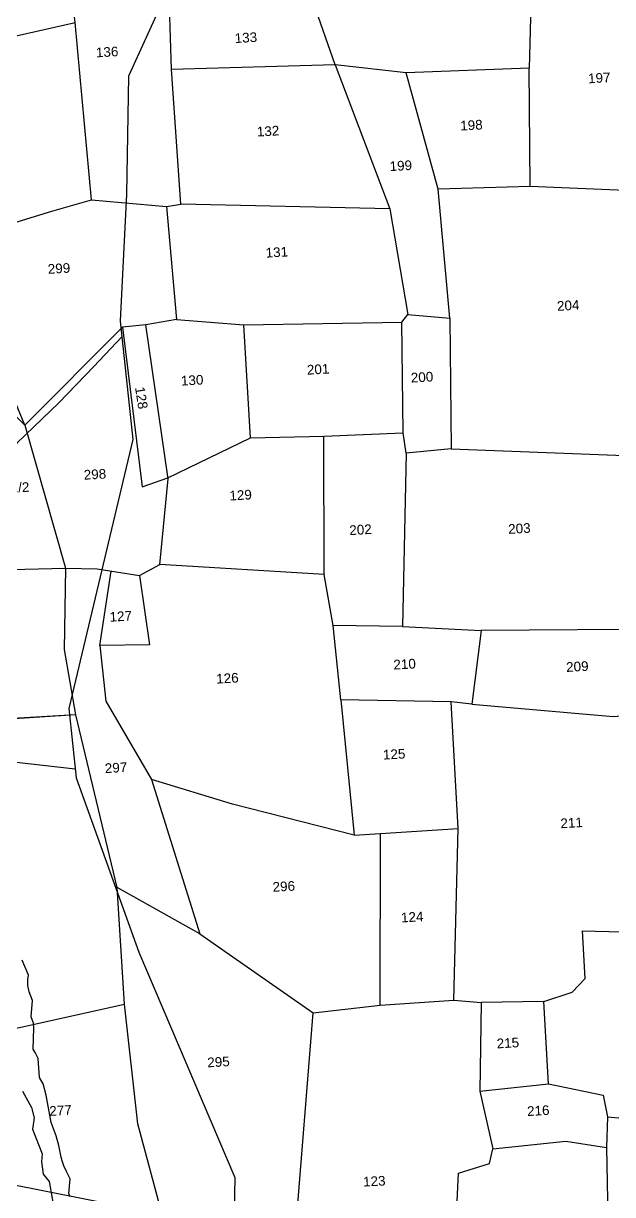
# Model space of a CAD drawing. Header units: inches. Extents: x 304037 to 460575, y 1453943 to 1639883.
# Drawn here: x 330799 to 331422, y 1606484 to 1607721 of the extents above; entities that cross this region are included whole.
import ezdxf

# ---------------------------------------------------------------- set-up
doc = ezdxf.new("R2010")
doc.units = ezdxf.units.IN
doc.header["$MEASUREMENT"] = 0
doc.linetypes.add('ACAD_ISO02W100', pattern=[15, 12, -3])
doc.linetypes.add('ACAD_ISO07W100', pattern=[3, 0, -3])
for name, color, linetype in [('CARTTRACK', 30, 'ACAD_ISO02W100'), ('NALA', 4, 'Continuous'), ('SURVEY_BND', 7, 'Continuous'), ('SURVEY_NO', 7, 'Continuous')]:
    doc.layers.add(name, color=color, linetype=linetype)
doc.layers.add('FOOTPATH', color=150, linetype='ACAD_ISO07W100', lineweight=30)
doc.styles.get("Standard").update_dxf_attribs({"font": 'arial.ttf'})

# ---------------------------------------------------------------- blocks, each defined once
blk = doc.blocks.new('NUKANAPALLE')
at = {"layer": 'CARTTRACK', "linetype": 'ByBlock'}
for points in [[(185.33, 213.78), (133.74, 199.3), (130.26, 196.72), (129.59, 185.24), (120.82, 175.45), (119.98, 145.74), (92.45, 139.28), (77.16, 110.09), (74.92, 79.62), (71.4, 46.82), (72.99, 16.03), (52.5, -52.63), (53.42, -70.68), (67.15, -116.72), (88.69, -176.42), (86.35, -207.68), (88.46, -236.08), (92.66, -244.89), (101.12, -251.74), (106.12, -262.69), (109.27, -267.71), (99.03, -293.36), (91.29, -307.64)], [(-23.74, -111.05), (-30.49, -79.73), (-25.34, -66.11), (-1.14, -58.77), (32.82, -64.9), (53.3, -68.39)]]:
    blk.add_lwpolyline(points, dxfattribs=at)
at = {"layer": 'FOOTPATH', "linetype": 'ByBlock'}
blk.add_lwpolyline([(71.61, 42.73), (63.96, 35.5), (54.33, 26.57), (42.94, 16.74), (38.23, 7.72), (29.95, 1.57), (24.61, -0.32), (13.93, -0.87), (3.3, -0.8), (-0.38, -0.59), (-7.35, -0.54), (-15.96, -0.4), (-19.65, -0.31), (-21.65, -3), (-25.18, -5), (-29.19, -5.55), (-37.17, -6.33), (-42.34, -9.32), (-49.53, -10.4), (-54.12, -10.47), (-80.02, -16.38), (-86.39, -19.23), (-99.82, -26.78)], dxfattribs=at)
at = {"layer": 'NALA', "linetype": 'ByBlock'}
for points in [[(35.02, -151.02), (37.04, -155.32), (37.59, -158.09), (37.04, -161.02), (39.17, -167.5), (38.88, -169.6), (39.11, -172.76), (40.56, -174.77), (41.48, -182.21)], [(45.89, -179.06), (45.52, -178.25), (46.08, -174.41), (45.17, -172.46), (44.6, -170.89), (44.2, -169.62), (44.06, -168.64), (43.59, -165.56), (43.01, -163.02), (41.97, -159.52), (41.03, -152.42), (40.46, -149.37), (39.54, -147.69), (39.49, -142.76), (38.78, -141.2), (38.32, -140.27), (38.82, -134.88), (38.82, -133.53), (38.27, -131.89), (38.86, -127.67), (38.11, -125.4), (37.89, -123.76), (37.98, -122.2), (38.23, -121.11), (36.8, -117.14)]]:
    blk.add_lwpolyline(points, dxfattribs=at)
at = {"layer": 'SURVEY_BND', "linetype": 'ByBlock'}
for points in [[(3.16, 117.07), (14.87, 116.55), (64.07, 124.82), (63.22, 139.91), (58.32, 161.05), (53.54, 184.24)], [(65.79, 78.61), (85.05, 75.83), (88.79, 76.25), (88.36, 111.35), (88.79, 127.54), (88.82, 140.25)], [(183.94, 142.19), (180.93, 106.42), (149.07, 106.94), (130.81, 110.09), (126.1, 126.38)], [(23.24, 12.25), (29.71, 9.93), (27.46, 40.77), (45.21, 21.33), (34.82, 51.12), (28.16, 69.64), (55.37, 76.33), (65.79, 78.61), (64.07, 124.82)], [(130.81, 110.09), (88.36, 111.21)], [(130.81, 110.09), (142.84, 71.98), (88.79, 76.25)], [(85.05, 75.83), (86.06, 46.43), (103.35, 44.13), (144.31, 42.53), (146.01, 44.43), (156.8, 42.87), (155.61, 76.37), (149.07, 106.94)], [(179.5, 75.78), (180.93, 106.42)], [(224.57, 71.28), (179.5, 75.78), (155.61, 76.37)], [(142.84, 71.98), (146.01, 44.43)], [(155.24, 9.04), (204.52, 4.36), (221.54, 3.8), (221.83, 18.76), (224.57, 71.28), (228.82, 71.21)], [(86.06, 46.43), (78.01, 45.51), (71.95, 45.27), (45.21, 21.33), (53.68, -16.25), (61.89, -16.96), (72.76, -19.25), (78.18, -16.71), (81.55, 5.33), (78.01, 45.51)], [(71.95, 45.27), (74.72, 3.61), (81.53, 5.59), (103.49, 14.78), (103.35, 44.13)], [(103.49, 14.78), (122.51, 14.1), (143.08, 13.81), (144.31, 42.53)], [(156.8, 42.87), (155.24, 9.04), (143.53, 8.56), (143.08, 13.81)], [(120.52, -21.67), (122.51, 14.1)], [(143.53, 8.56), (140.05, -36.24), (122.17, -35)], [(21.79, -16.08), (32.5, -15.65), (53.68, -16.25), (52.19, -37.34), (54.18, -54.35), (-0.59, -54.55)], [(72.76, -19.25), (74.36, -37.38), (61.49, -36.84), (65.51, -17.72)], [(123.07, -54.33), (122.17, -35), (120.52, -21.67), (78.18, -16.71)], [(140.05, -36.24), (160.36, -38.42), (156.93, -57.34), (151.59, -56.49)], [(61.49, -36.84), (62.2, -51.29), (72.9, -72.25), (83.14, -112.88), (62.4, -99.69)], [(156.93, -57.34), (193.34, -62.64), (212.99, -62.08), (210.15, -40.87), (160.36, -38.42)], [(-0.63, -54.85), (9.41, -138.71), (62.61, -129.95), (62.4, -99.69), (54.26, -54.38), (-0.63, -54.85)], [(128.8, -133.94), (131.38, -89.5), (151.59, -89.36), (151.59, -56.49), (123.07, -54.33), (124.55, -89.6), (131.38, -89.5)], [(124.55, -89.6), (93.54, -79.76), (72.9, -72.25)], [(147.92, -133.71), (151.59, -89.36)], [(83.14, -112.88), (111.39, -134.96)], [(171.24, -135.38), (178.69, -133.39), (182.24, -130.01), (182.24, -117.67), (212.74, -120.08), (231.56, -125.36), (271.43, -133.36)], [(186.05, -166.11), (224.57, -171.73), (228.53, -149.98), (231.56, -125.36)], [(69.37, -184.92), (64.38, -161.13), (62.61, -129.95)], [(128.13, -232.75), (111.66, -236.76), (87.07, -207.67), (89.82, -189.53), (103.6, -191.63), (111.39, -134.96), (128.8, -133.94), (147.92, -133.71), (154.98, -134.68), (153.32, -157.67), (171.24, -156.7), (171.24, -135.38), (154.98, -134.68)], [(153.32, -157.67), (155.85, -172.74)], [(171.24, -156.7), (185.2, -160.45), (186.05, -166.11), (185.3, -174.07)], [(142.36, -220.36), (146.68, -178.56), (154.83, -176.53), (155.85, -172.74), (174.9, -171.8), (185.3, -174.07), (184.48, -196.64)], [(69.37, -184.92), (29.74, -174.78)]]:
    blk.add_lwpolyline(points, dxfattribs=at)
at = {"layer": 'SURVEY_NO', "linetype": 'ByBlock'}
for s, p in [('133', (105.16, 117.14)), ('136', (69.03, 115.45)), ('197', (196.05, 101.6)), ('132', (109.54, 92.63)), ('198', (162.27, 91.23)), ('199', (143.4, 81.76)), ('299', (53.43, 60.13)), ('131', (110.06, 61.16)), ('204', (184.71, 43.17)), ('130', (86.29, 29.27)), ('201', (119.04, 30.27)), ('200', (145.83, 26.73)), ('91/2', (38.72, 4.02)), ('298', (59.76, 6.33)), ('129', (97.16, -1.16)), ('202', (127.7, -11.85)), ('203', (168.84, -13.84)), ('127', (64.38, -30.79)), ('210', (137.16, -47.29)), ('126', (91.09, -48.36)), ('209', (181.84, -50.41)), ('297', (60.96, -69.9)), ('125', (133.15, -70.44)), ('211', (178.1, -90.77)), ('296', (102.67, -103.05)), ('124', (135.47, -112.84)), ('295', (83.22, -147.53)), ('215', (158.41, -146.82)), ('277', (41.63, -157.8)), ('216', (165.29, -164.77)), ('123', (121.83, -180.65))]:
    blk.add_text(s, height=2.5, dxfattribs=at).set_placement(p)
blk.add_text('128', height=2.5, rotation=275.6492, dxfattribs=at).set_placement((74.29, 29.46))

msp = doc.modelspace()

# ---------------------------------------------------------------- block references
at = {"linetype": 'ByBlock', "xscale": 4.075560490197672, "yscale": 4.075560490280623, "zscale": 4.075560490222187, "rotation": 3.205032487732574}
msp.add_blockref('NUKANAPALLE', (330621.4, 1607199.7), dxfattribs=at)

doc.saveas('drawing.dxf')
